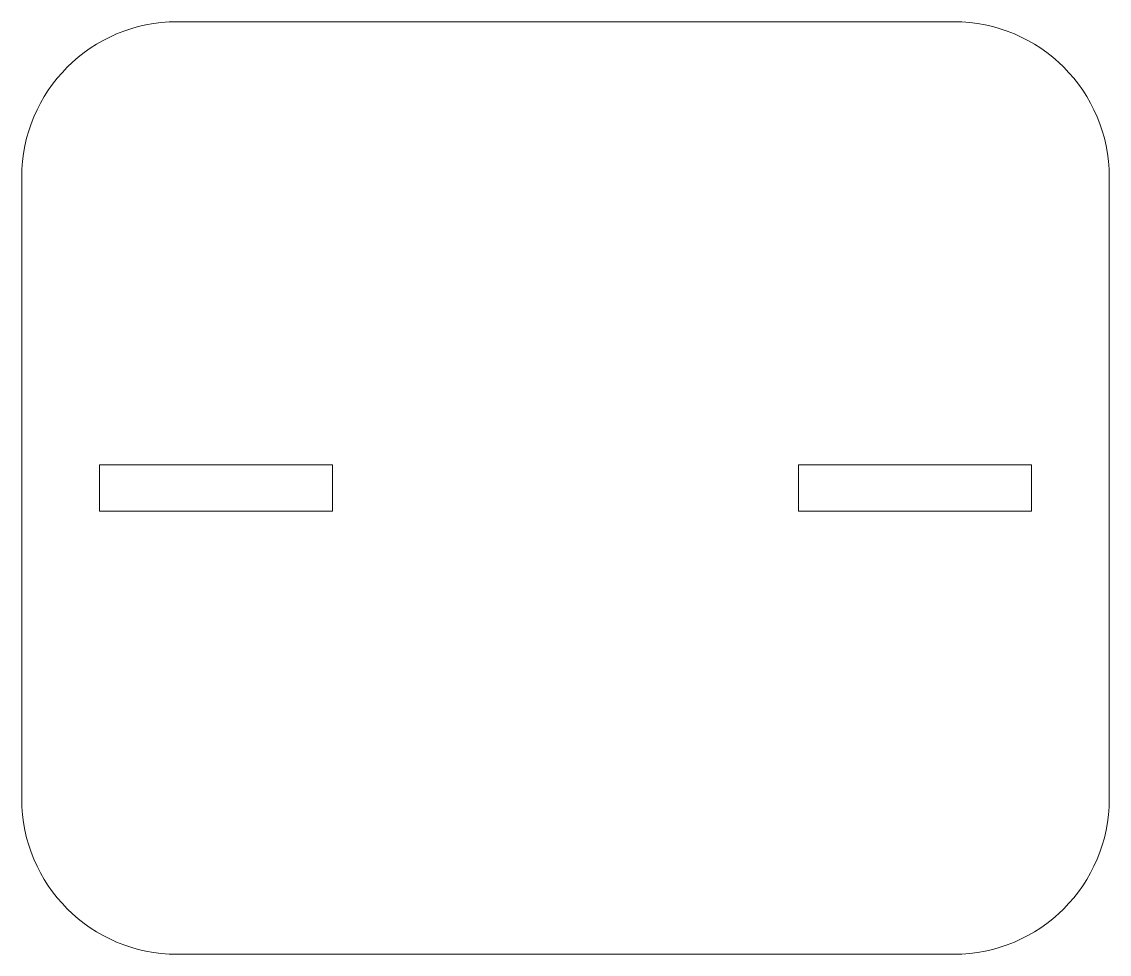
# Model space of a CAD drawing. Header units: millimetres. Extents: x 0 to 70, y 0 to 60.
import ezdxf

# ---------------------------------------------------------------- set-up
doc = ezdxf.new("R2010")
doc.units = ezdxf.units.MM

msp = doc.modelspace()

# ---------------------------------------------------------------- linework, layer by layer
at = {"color": 7, "linetype": 'Continuous', "lineweight": 15}
for p, q in [((60, 60), (10, 60)), ((0, 50), (0, 10)), ((70, 10), (70, 50)), ((5, 31.5), (5, 28.5)), ((20, 31.5), (5, 31.5)), ((20, 28.5), (20, 31.5)), ((50, 31.5), (50, 28.5)), ((65, 31.5), (50, 31.5)), ((65, 28.5), (65, 31.5)), ((5, 28.5), (20, 28.5)), ((50, 28.5), (65, 28.5)), ((10, 0), (60, 0))]:
    msp.add_line(p, q, dxfattribs=at)
for centre, start, end in [((10, 50), 90, 180), ((60, 50), 0, 90), ((10, 10), 180, 270), ((60, 10), 270, 0)]:
    msp.add_arc(centre, 10, start, end, dxfattribs=at)

doc.saveas('drawing.dxf')
